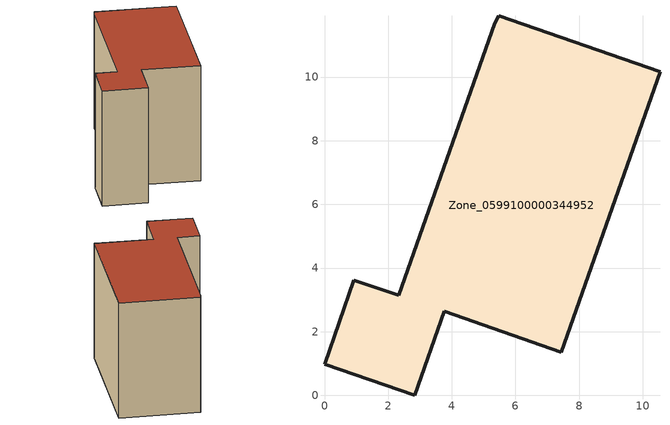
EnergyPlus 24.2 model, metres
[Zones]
Zone_0599100000344952
 floor ground (C_G): 3.76,2.64 2.84,0 0,0.98 0.92,3.62 2.34,3.14 5.34,11.7 5.47,11.93 10.54,10.17 7.44,1.36 z0
 wall outside (C_F): 0.92,3.62 0,0.98 2.84,0 3.76,2.64 7.44,1.36 10.54,10.17 5.47,11.93 5.34,11.7 2.34,3.14 0.92,3.62 z0:8.15
 roof outside (C_R): 10.54,10.17 5.47,11.93 5.34,11.7 2.34,3.14 0.92,3.62 0,0.98 2.84,0 3.76,2.64 7.44,1.36 z8.15
[BUILDING]
Pand.0599100000344952: North Axis=0; Terrain=City; Loads Convergence Tolerance Value=0.04; Temperature Convergence Tolerance Value=0.4; Solar Distribution=FullExterior; Maximum Number of Warmup Days=25; Minimum Number of Warmup Days=1
[Site:Location]
Rotterdam.The.Hague.AP_ZH_NLD Design_Conditions: Latitude=51.96; Longitude=4.45; Time Zone=1; Elevation=-4.5
[SITE:GROUNDTEMPERATURE:BUILDINGSURFACE]
18, 18, 18, 18, 18, 18, 18, 18, 18, 18, 18, 18
[MATERIAL] Thermal Absorptance=0.9; Solar Absorptance=0.7; Visible Absorptance=0.7
Name | Roughness | Thickness | Conductivity | Density | Specific Heat
G.TI.1992-2005 | MediumSmooth | 0.15 | 0.06 | 540 | 1210
F.TI.1992-2005 | Rough | 0.3 | 0.12 | 1920 | 840
R.TI.1992-2005 | MediumRough | 0.2 | 0.08 | 1500 | 1000
[CONSTRUCTION]
C_G: G.TI.1992-2005
C_F: F.TI.1992-2005
C_R: R.TI.1992-2005
[ZONE]
Zone_0599100000344952: Type=1; Multiplier=1; Ceiling Height=Autocalculate; Volume=Autocalculate; Floor Area=autocalculate; Part of Total Floor Area=Yes
[ZONEINFILTRATION:DESIGNFLOWRATE]
Infil_Zone_0599100000344952: Zone or ZoneList or Space or SpaceList=Zone_0599100000344952; Schedule=AlwaysOn; Design Flow Rate Calculation Method=Flow/Area; Flow Rate per Floor Area=0.0015; Constant Term Coefficient=1; Temperature Term Coefficient=0; Velocity Term Coefficient=0; Velocity Squared Term Coefficient=0
[HVACTEMPLATE:ZONE:IDEALLOADSAIRSYSTEM]
Zone_0599100000344952: Maximum Heating Supply Air Temperature=50; Minimum Cooling Supply Air Temperature=13; Maximum Heating Supply Air Humidity Ratio=0.0156; Minimum Cooling Supply Air Humidity Ratio=0.0077; Heating Limit=NoLimit; Cooling Limit=NoLimit; Dehumidification Control Type=ConstantSensibleHeatRatio; Cooling Sensible Heat Ratio=0.7; Dehumidification Setpoint=60; Humidification Control Type=None; Humidification Setpoint=30; Outdoor Air Method=None; Outdoor Air Flow Rate per Person=0.00944; Outdoor Air Flow Rate per Zone Floor Area=0; Outdoor Air Flow Rate per Zone=0; Demand Controlled Ventilation Type=None; Outdoor Air Economizer Type=NoEconomizer; Heat Recovery Type=None; Sensible Heat Recovery Effectiveness=0.7; Latent Heat Recovery Effectiveness=0.65
[ZONECONTROL:THERMOSTAT]
ThermostatControl_Zone_0599100000344952: Zone or ZoneList=Zone_0599100000344952; Control Type Schedule=DualSetpointControlType; Control 1=Thermostat_Zone_0599100000344952; Temperature Difference Between Cutout And Setpoint=0
[THERMOSTATSETPOINT:DUALSETPOINT]
Thermostat_Zone_0599100000344952: Heating Setpoint Temperature Schedule=HeatingSetpoint_Zone_0599100000344952; Cooling Setpoint Temperature Schedule=CoolingSetpoint_Zone_0599100000344952
[SCHEDULE:COMPACT]
HeatingSetpoint_Zone_0599100000344952: Through: 12/31, For: AllDays, Until: 24:00, 21
CoolingSetpoint_Zone_0599100000344952: Through: 12/31, For: AllDays, Until: 24:00, 24
DualSetpointControlType: Through: 12/31, For: AllDays, Until: 24:00, 4
AlwaysOn: Through: 12/31, For: AllDays, Until: 24:00, 1
